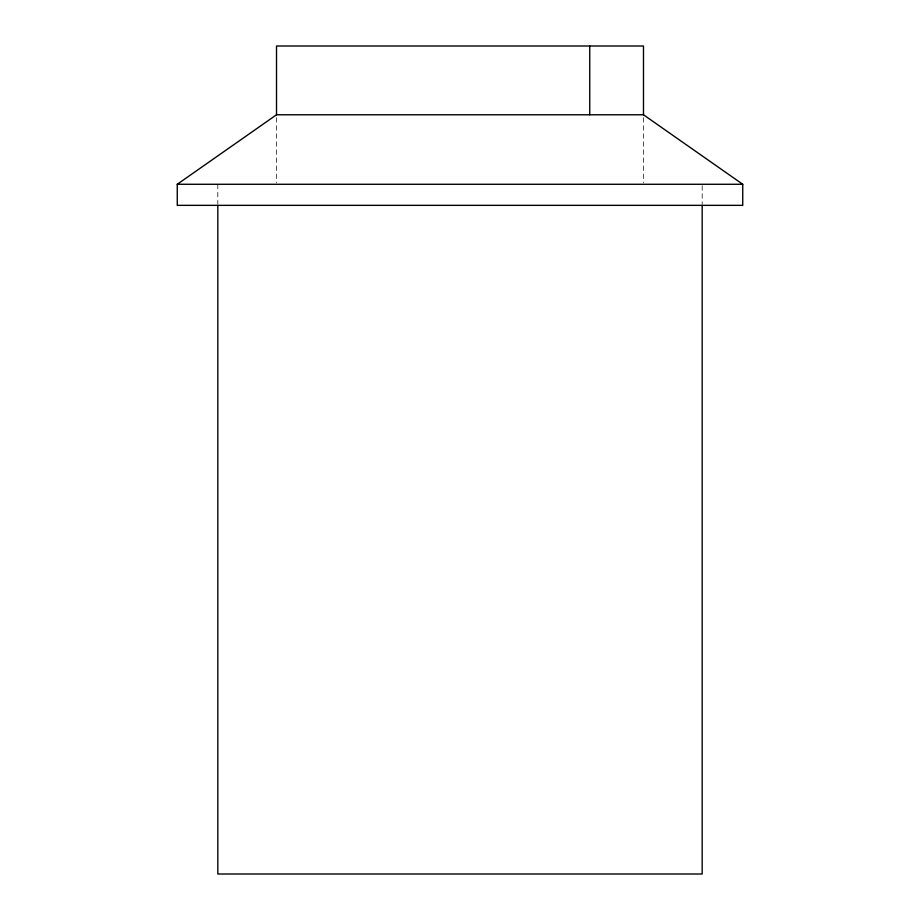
<?xml version="1.0" encoding="UTF-8"?>
<svg xmlns="http://www.w3.org/2000/svg" width="920" height="920" viewBox="0 0 920 920"><rect width="100%" height="100%" fill="white"/><g stroke="black" fill="none" stroke-linecap="round" stroke-linejoin="round"><path stroke-width="0.69" stroke-dasharray="4.6 3.45" d="M702.19 185.679L702.19 203.929M643.482 117.61L643.482 182.861M276.517 117.61L276.517 182.861M217.81 184.276L217.81 203.929"/><path stroke-width="1.38" d="M177.261 184.276L276.517 114.781L643.482 114.781L742.739 184.276L742.739 205.344L177.261 205.344L177.261 184.276L742.739 184.276M702.19 205.344L702.19 874L217.81 874L217.81 205.344M643.482 114.781L643.482 46L276.517 46L276.517 114.781M589.743 46L589.743 114.781"/></g></svg>
